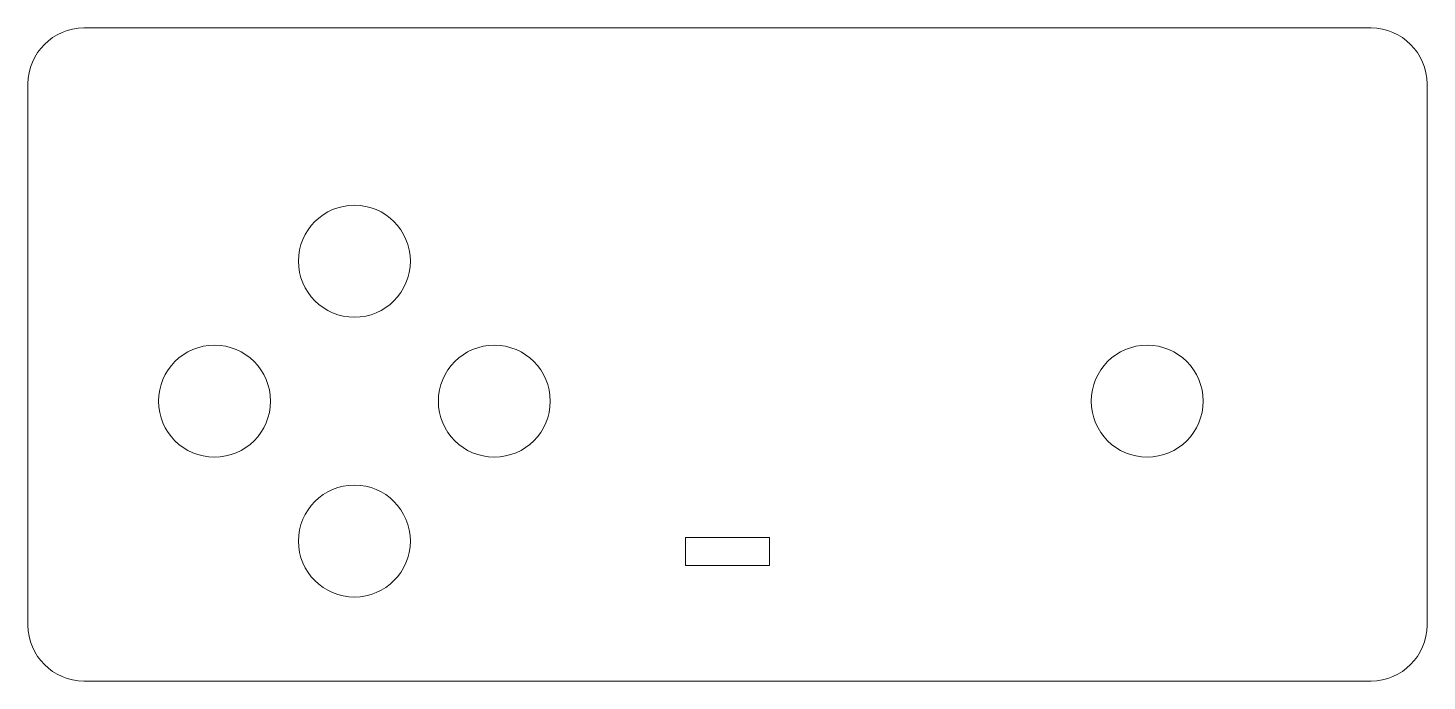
# Model space of a CAD drawing. Header units: millimetres. Extents: x -75 to 75, y -35 to 35.
import ezdxf

# ---------------------------------------------------------------- set-up
doc = ezdxf.new("R2010")
doc.units = ezdxf.units.MM

msp = doc.modelspace()

# ---------------------------------------------------------------- linework, layer by layer
at = {"color": 7, "linetype": 'Continuous', "lineweight": 15}
for p, q in [((69, 35), (-69, 35)), ((-75, 29), (-75, -29)), ((75, -29), (75, 29)), ((4.5, -19.6), (-4.5, -19.6)), ((-4.5, -19.6), (-4.5, -22.6)), ((4.5, -22.6), (4.5, -19.6)), ((-4.5, -22.6), (4.5, -22.6)), ((-69, -35), (69, -35))]:
    msp.add_line(p, q, dxfattribs=at)
for centre in [(-40, 10), (-55, -5), (-25, -5), (45, -5), (-40, -20)]:
    msp.add_circle(centre, 6, dxfattribs=at)
for centre, start, end in [((-69, 29), 90, 180), ((69, 29), 0, 90), ((-69, -29), 180, 270), ((69, -29), 270, 0)]:
    msp.add_arc(centre, 6, start, end, dxfattribs=at)

doc.saveas('drawing.dxf')
